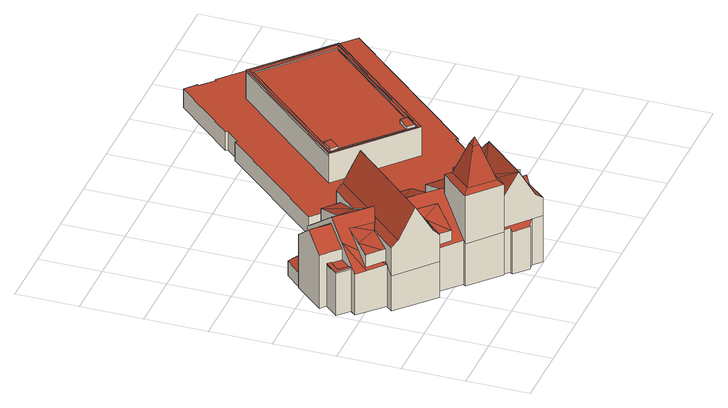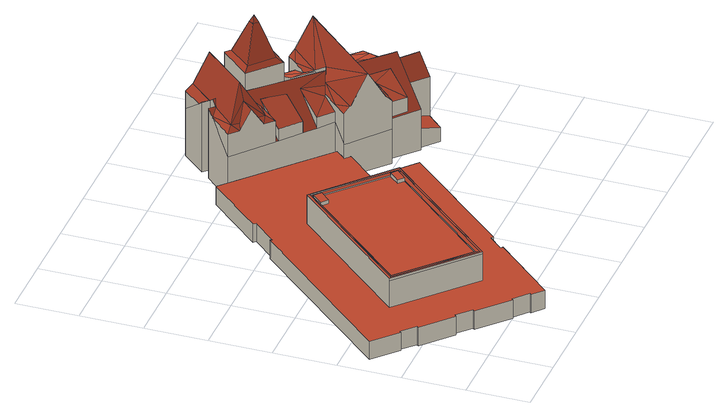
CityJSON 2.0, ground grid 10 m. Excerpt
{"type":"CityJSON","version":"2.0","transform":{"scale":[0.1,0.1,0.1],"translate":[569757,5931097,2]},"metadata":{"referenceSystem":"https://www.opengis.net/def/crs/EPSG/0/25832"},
"CityObjects":{
"building1":{"type":"Building","attributes":{"Grundfläche 2D":"499.164416","Grundhöhe NN":"2.232"},"children":["building1-1","building1-2"],"geometry":[{"type":"MultiSurface","lod":"3","boundaries":[[[0,1,2,3]],[[4,5,0]],[[1,0,5,6]],[[7,2,1]],[[8,9,10,11,12]],[[13,14,15]],[[16,14,13]],[[17,13,15,18]],[[19,20,21,22]],[[19,22,23]],[[19,24,20]],[[20,24,25]],[[24,26,25]],[[27,28,29,30,24,19,31,32]],[[31,33,32]],[[34,35,33,31,36]],[[29,37,30]],[[30,37,38,39]],[[40,30,39]],[[41,30,40]],[[42,43,41,40]],[[44,45,42]],[[45,43,42]],[[46,26,44]],[[44,26,45]],[[47,26,46]],[[25,26,47]],[[41,43,30]],[[30,43,24]],[[43,26,24]],[[45,26,43]],[[48,49,50]],[[49,48,51]],[[52,51,48]],[[53,54,55]],[[56,54,53]],[[54,56,57]],[[58,59,60,61,62,63,64,65]],[[62,66,63]],[[67,68,69,70,71,72,73,74,75,76,77,64,63,66,78,79]],[[75,74,73,80,81,82]],[[83,84,76]],[[76,84,85,86]],[[86,77,76]],[[87,84,88]],[[89,77,86]],[[90,91,89]],[[91,92,89]],[[89,92,93,77]],[[94,88,83]],[[88,84,83]],[[95,92,91]],[[96,97,98,99,100]],[[101,102,103,97,96,100]],[[98,104,105,106,99]],[[105,102,101,106]],[[99,107,108,100]],[[99,106,109,110,107]],[[108,111,101,100]],[[111,112,109,106,101]],[[113,114,115,116,117,118]],[[119,120,121]],[[121,120,122,123,124,125]],[[5,4,126,127,72,71,70,69,128,121,125,6]],[[122,129,123]],[[130,131,132,128,69,68,67,79,78,62,133,134,135,136]],[[78,66,62]],[[32,137,27]],[[34,138,32,33,35]],[[37,29,28,27,137,139,140,38]],[[141,142,143,144,145,146,147]],[[148,149,150,151,152,153,154,155,22,21,156,157]],[[158,159,51,157,156,160,161,162,163,164,8,12]],[[51,52,157]],[[165,166,167,168,169]],[[170,171,172,173,165,174]],[[166,165,173]],[[175,176,177,178]],[[4,0,126]],[[7,1,6,125,124]],[[124,123,129,3,2,7]],[[12,11,158]],[[9,8,164]],[[164,163,10,9]],[[11,10,163,158]],[[15,14,151,150]],[[150,149,18,15]],[[14,16,152,151]],[[36,31,19,23,142,141,179]],[[34,36,179]],[[39,38,180]],[[42,40,39,180,162,46,44]],[[47,46,162,161]],[[47,161,25]],[[161,160,25]],[[160,20,25]],[[20,160,156]],[[20,156,21]],[[159,49,51]],[[50,49,159,181]],[[53,55,136,135]],[[56,53,135,134]],[[57,56,134,133]],[[182,130,136,55,54,60,59,58,65]],[[133,62,61,60,54,57]],[[73,72,127]],[[126,0,80,73,127]],[[183,82,81,80,0,3,129,122]],[[76,75,82,183,184,94,83]],[[87,88,94,184,153,152,16,13]],[[13,17,18,149,148,86,85,84,87]],[[90,89,86,148,157,52,48]],[[95,91,90,48,50,181,185]],[[185,186,187,182,65,64,77,93,92,95]],[[188,189,98,97]],[[189,143,142,23,22,105,104,98]],[[102,105,22,155]],[[155,154,188,97,103,102]],[[115,114,190,191]],[[116,115,191,192]],[[193,169,168,167,177,176,194]],[[174,165,169,193,195]],[[118,172,171,170,174,195,190,114,113]],[[196,197,175,178]],[[176,175,197,194]],[[131,130,198,199]],[[178,177,167,166,173,172,118,117,116,192,200,119,121,128,132,131,199,196]],[[122,120,119,200,201]],[[183,122,201,202]],[[184,183,202,203]],[[153,184,203,204]],[[154,153,204,205]],[[188,154,205,206]],[[189,188,206,207]],[[143,189,207,208]],[[144,143,208,209]],[[145,144,209,210]],[[146,145,210,211]],[[147,146,211,212]],[[141,147,212,213]],[[179,141,213,214]],[[179,214,215,138,34]],[[32,138,215,216]],[[139,137,32,216,217]],[[140,139,217,218]],[[140,218,219,180,38]],[[220,181,159,158,163,162,180,219,221]],[[185,181,220,222]],[[223,224,182,187,186,185,222,225]],[[130,182,224,198]],[[219,218,217,216,215,214,213,212,211,210,209,208,207,206,205,204,203,202,201,200,192,191,190,195,193,194,197,196,199,198,224,223,225,222,220,221]]],"semantics":{"surfaces":[{"type":"RoofSurface"},{"type":"WallSurface"},{"type":"GroundSurface"}],"values":[0,0,0,0,0,0,0,0,0,0,0,0,0,0,0,0,0,0,0,0,0,0,0,0,0,0,0,0,0,0,0,0,0,0,0,0,0,0,0,0,0,0,0,0,0,0,0,0,0,0,0,0,0,0,0,0,0,0,0,0,0,0,0,0,0,0,0,0,0,0,0,0,0,0,0,0,0,0,1,1,1,1,1,1,1,1,1,1,1,1,1,1,1,1,1,1,1,1,1,1,1,1,1,1,1,1,1,1,1,1,1,1,1,1,1,1,1,1,1,1,1,1,1,1,1,1,1,1,1,1,1,1,1,1,1,1,1,1,1,1,1,1,1,1,1,1,1,1,1,1,2]}}]},
"building1-1":{"type":"BuildingInstallation","parents":["building1"],"geometry":[{"type":"MultiSurface","lod":"3","boundaries":[[[107,226,108]],[[108,226,111]],[[110,109,226,107]],[[112,111,226,109]]],"semantics":{"surfaces":[{"type":"RoofSurface"}],"values":[0,0,0,0]}}]},
"building1-2":{"type":"BuildingInstallation","parents":["building1"],"geometry":[{"type":"MultiSurface","lod":"3","boundaries":[[[227,228,229,230,231,232]],[[116,117,232,231]],[[117,233,227,232]],[[228,227,233,113]],[[228,113,114,229]],[[114,115,230,229]],[[115,116,231,230]]],"semantics":{"surfaces":[{"type":"RoofSurface"},{"type":"WallSurface"}],"values":[0,1,1,1,1,1,1]}}]},
"building2":{"type":"Building","attributes":{"Grundfläche 2D":"1306.926702","Grundhöhe NN":"2.287"},"children":["building2-1","building2-2","building2-3"],"geometry":[{"type":"MultiSurface","lod":"3","boundaries":[[[234,235,236,237,238,239,240]],[[241,242,243,244,245,246]],[[247,248,246]],[[248,241,246]],[[241,248,249,250,251,252,253]],[[254,255,250]],[[255,251,250]],[[251,255,256,257,258]],[[259,257,256]],[[260,261,262,263,264,265,266,267]],[[236,235,268,239,238,269]],[[270,271,272,273,274,275,276,277,278,279,280,281,282,283,284,285,286,287,288,289,290,291,292,293,294,295,296,297,298],[299,300,301,302]],[[236,303,302,301,237]],[[238,237,301,300,304]],[[259,256,255,254,240,239]],[[240,254,250,249,248,247,235,234]],[[267,253,252,260]],[[258,257,263,262]],[[264,243,242,265]],[[305,299,302,303]],[[304,300,299,305]],[[247,246,245,244,268,235]],[[244,306,259,239,268]],[[304,305,269,238]],[[305,303,236,269]],[[307,272,271,270,308,309]],[[273,272,307,310]],[[274,273,310,311]],[[275,274,311,312]],[[276,275,312,313]],[[277,276,313,314]],[[278,277,314,315]],[[279,278,315,316]],[[280,279,316,317]],[[281,280,317,318]],[[282,281,318,319]],[[283,282,319,320]],[[284,283,320,321]],[[285,284,321,322]],[[286,285,322,323]],[[287,286,323,324]],[[288,287,324,325]],[[289,288,325,326]],[[290,289,326,327]],[[291,290,327,328]],[[292,291,328,329]],[[293,292,329,330]],[[294,293,330,331]],[[295,294,331,332]],[[296,295,332,333]],[[297,296,333,334]],[[298,297,334,335]],[[270,298,335,308]],[[329,328,327,326,325,324,323,322,321,320,319,318,317,316,315,314,313,312,311,310,307,309,308,335,334,333,332,331,330]]],"semantics":{"surfaces":[{"type":"RoofSurface"},{"type":"WallSurface"},{"type":"GroundSurface"}],"values":[0,0,0,0,0,0,0,0,0,0,0,0,1,1,1,1,1,1,1,1,1,1,1,1,1,1,1,1,1,1,1,1,1,1,1,1,1,1,1,1,1,1,1,1,1,1,1,1,1,1,1,1,1,2]}}]},
"building2-1":{"type":"BuildingInstallation","parents":["building2"],"geometry":[{"type":"MultiSurface","lod":"3","boundaries":[[[336,337,338,339]],[[261,339,338,258,262]],[[260,252,336,339,261]],[[252,251,337,336]],[[251,258,338,337]]],"semantics":{"surfaces":[{"type":"RoofSurface"},{"type":"WallSurface"}],"values":[0,1,1,1,1]}}]},
"building2-2":{"type":"BuildingInstallation","parents":["building2"],"geometry":[{"type":"MultiSurface","lod":"3","boundaries":[[[243,257,259,306]],[[306,244,243]],[[257,243,264,263]]],"semantics":{"surfaces":[{"type":"RoofSurface"},{"type":"WallSurface"}],"values":[0,0,1]}}]},
"building2-3":{"type":"BuildingInstallation","parents":["building2"],"geometry":[{"type":"MultiSurface","lod":"3","boundaries":[[[340,341,342,343]],[[242,241,343,342]],[[241,253,340,343]],[[266,341,340,253,267]],[[265,242,342,341,266]]],"semantics":{"surfaces":[{"type":"RoofSurface"},{"type":"WallSurface"}],"values":[0,1,1,1,1]}}]}
},
"vertices":[
[79,206,111],[46,219,107],[51,184,99],[55,180,99],[92,211,116],[69,235,116],[65,240,117],[31,203,99],[226,124,120],[234,116,120],[270,156,99],[239,183,99],[206,146,118],[133,147,111],[135,106,99],[166,139,120],[113,126,99],[137,166,120],[137,167,120],[212,29,170],[241,92,134],[236,91,129],[233,91,128],[193,47,132],[275,98,170],[242,105,121],[274,138,121],[270,59,131],[274,60,128],[280,63,123],[315,99,121],[232,10,123],[267,49,123],[267,48,123],[268,32,114],[267,35,116],[241,2,114],[294,63,115],[296,63,114],[331,100,114],[316,113,114],[307,109,121],[302,126,145],[284,107,145],[287,140,114],[285,127,121],[273,153,114],[243,120,114],[179,197,109],[222,199,99],[200,219,99],[188,161,120],[163,191,117],[127,306,99],[124,255,111],[151,284,99],[90,266,118],[119,238,117],[153,285,112],[151,284,112],[124,255,112],[119,238,119],[116,230,122],[122,236,122],[169,287,122],[161,294,112],[116,229,122],[113,221,128],[113,220,129],[112,218,131],[112,218,130],[104,214,124],[103,214,124],[100,212,122],[99,211,122],[50,158,122],[71,139,170],[190,267,170],[116,228,123],[114,222,128],[79,206,112],[55,180,112],[42,166,112],[92,119,122],[137,166,122],[137,167,123],[141,184,134],[133,147,112],[113,126,112],[163,191,122],[179,197,112],[200,219,112],[212,247,122],[211,248,123],[100,112,112],[219,240,112],[145,88,161],[142,87,159],[189,44,159],[189,55,165],[154,88,165],[186,123,165],[186,135,159],[145,91,159],[191,45,159],[233,91,159],[222,91,165],[188,82,221],[180,89,221],[195,90,221],[192,86,221],[187,97,221],[191,93,221],[28,256,75],[23,260,75],[4,239,75],[22,222,75],[26,226,75],[41,243,75],[14,213,73],[28,200,73],[41,243,105],[52,177,75],[51,184,78],[31,203,77],[46,219,94],[79,206,106],[100,212,121],[63,267,131],[55,180,78],[153,285,71],[113,322,73],[64,268,130],[119,238,116],[90,266,117],[127,306,74],[151,284,73],[274,56,131],[276,40,124],[280,62,124],[288,54,123],[228,14,82],[193,47,81],[191,45,79],[199,37,79],[196,33,75],[217,13,76],[218,14,77],[141,184,128],[137,167,116],[166,139,117],[135,106,81],[113,126,80],[111,123,77],[145,91,79],[186,135,126],[238,92,131],[145,185,131],[239,183,79],[222,199,80],[241,92,128],[243,120,112],[273,153,77],[270,156,78],[234,116,119],[36,292,120],[64,268,120],[85,291,94],[58,315,94],[57,316,94],[23,260,94],[28,256,94],[41,243,94],[63,267,119],[14,268,94],[82,341,27],[58,315,27],[85,291,36],[109,317,36],[241,2,83],[331,100,75],[200,219,82],[161,294,62],[42,166,63],[100,112,65],[219,240,59],[212,247,59],[211,248,59],[142,87,75],[189,44,77],[23,260,2],[4,239,2],[22,222,2],[57,316,2],[58,315,2],[14,268,2],[109,317,2],[82,341,2],[153,285,2],[113,322,2],[14,213,2],[52,177,2],[42,166,2],[100,112,2],[111,123,2],[145,91,2],[142,87,2],[189,44,2],[191,45,2],[199,37,2],[196,33,2],[217,13,2],[218,14,2],[228,14,2],[241,2,2],[276,40,2],[267,49,2],[280,62,2],[288,54,2],[331,100,2],[200,219,2],[273,153,2],[219,240,2],[211,248,2],[161,294,2],[212,247,2],
[188,89,233],
[12,239,77],[28,256,77],[23,260,77],[4,239,77],[22,222,77],[26,226,77],[12,239,75],
[399,254,85],[293,352,85],[289,351,85],[403,248,85],[575,437,85],[571,437,85],[402,252,85],[300,352,83],[315,368,83],[462,529,83],[462,537,84],[458,533,84],[296,356,84],[293,352,84],[297,348,84],[306,340,84],[399,254,84],[403,258,83],[393,267,83],[310,344,83],[402,252,84],[406,256,84],[421,272,84],[564,435,83],[418,275,83],[571,437,84],[393,267,81],[408,283,81],[418,275,81],[564,435,81],[462,529,81],[315,368,81],[324,360,81],[310,344,81],[462,537,85],[462,541,85],[211,248,35],[212,247,35],[219,240,35],[205,224,35],[353,89,35],[431,174,35],[427,178,35],[461,215,35],[463,212,35],[671,440,35],[633,475,35],[631,472,35],[610,492,35],[612,495,35],[566,537,35],[563,534,35],[541,554,35],[543,557,35],[496,600,35],[494,598,35],[472,618,35],[474,620,35],[456,636,35],[367,539,35],[370,536,35],[350,514,35],[346,517,35],[193,348,35],[253,294,35],[462,541,35],[575,437,35],[403,248,35],[289,351,35],[289,351,81],[575,437,81],[462,541,81],[569,440,84],[219,240,3],[211,248,3],[212,247,3],[205,224,3],[353,89,3],[431,174,3],[427,178,3],[461,215,3],[463,212,3],[671,440,3],[633,475,3],[631,472,3],[610,492,3],[612,495,3],[566,537,3],[563,534,3],[541,554,3],[543,557,3],[496,600,3],[494,598,3],[472,618,3],[474,620,3],[456,636,3],[367,539,3],[370,536,3],[350,514,3],[346,517,3],[193,348,3],[253,294,3],
[393,267,87],[403,258,87],[418,275,87],[408,283,87],
[310,344,87],[324,360,87],[315,368,87],[300,352,87]
]}
